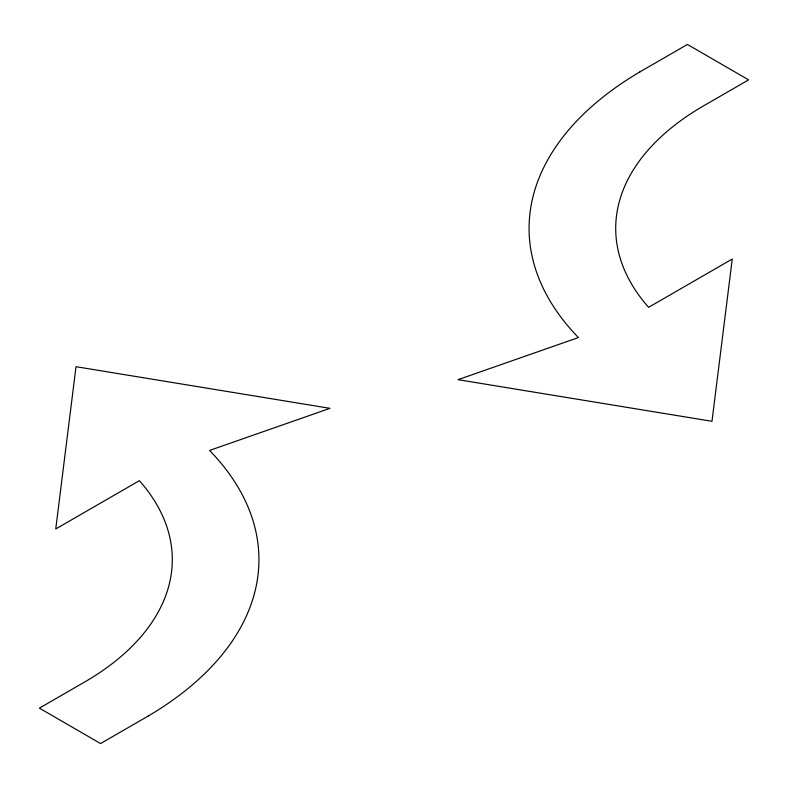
<?xml version="1.0" encoding="UTF-8"?>
<svg xmlns="http://www.w3.org/2000/svg" width="788" height="788" viewBox="0 0 788 788"><rect width="100%" height="100%" fill="white"/><g stroke="black" fill="none" stroke-linecap="round" stroke-linejoin="round"><path stroke-width="1.18" d="M639.817 71.944L687.431 44.443L748.6 79.864L704.167 105.513A300.336 173.399 0 0 0 648.613 307.32L732.249 259.035L711.988 421.304L458.025 379.668L578.412 337.559A386.967 223.408 0 0 1 639.817 71.944M148.183 716.056L100.568 743.557L39.4 708.136L83.833 682.487A300.336 173.399 0 0 0 139.387 480.68L55.751 528.965L76.012 366.696L329.975 408.332L209.588 450.44A386.967 223.408 0 0 1 148.183 716.056"/></g></svg>
